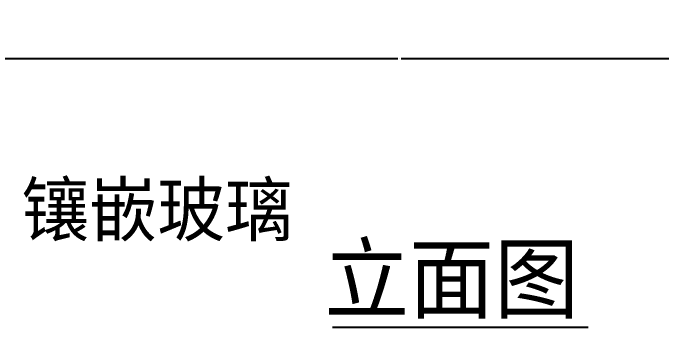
# Model space of a CAD drawing. Header units: metres. Extents: x 0 to 5410, y 0 to 6910.
# Drawn here: x 1912 to 2656, y 2418 to 2778 of the extents above; entities that cross this region are included whole.
import ezdxf

# ---------------------------------------------------------------- set-up
doc = ezdxf.new("R2010")
doc.units = ezdxf.units.M
doc.layers.add('DIM', color=3, linetype='Continuous')
doc.layers.add('TEXT', color=3, linetype='Continuous')
doc.dimstyles.get("Standard").update_dxf_attribs({"dimtxt": 2.5, "dimasz": 2.5, "dimexe": 1.25, "dimexo": 0.625, "dimtad": 1, "dimcen": 2.5, "dimazin": 3, "dimtfac": 1, "dimtmove": 0, "dimatfit": 3})

# ---------------------------------------------------------------- blocks, each defined once
blk = doc.blocks.new('*D5')
for p, q in [((645.52, 2778.25), (645.52, 2725.87)), ((4065.52, 2778.25), (4065.52, 2725.87)), ((645.77, 2725.87), (2353.52, 2725.87)), ((2357.52, 2725.87), (4065.27, 2725.87))]:
    blk.add_line(p, q)
at = {"layer": 'Defpoints'}
for p in [(645.52, 2778.25), (4065.52, 2778.25), (645.52, 2725.87)]:
    blk.add_point(p, dxfattribs=at)
at = {"layer": 'DIM', "insert": (2355.52, 2725.87), "char_height": 1, "attachment_point": 5}
blk.add_mtext('3420', dxfattribs=at)

msp = doc.modelspace()

# ---------------------------------------------------------------- linework, layer by layer
at = {"layer": 'TEXT'}
msp.add_line((2278.39, 2417.83), (2572.27, 2417.83), dxfattribs=at)

# ---------------------------------------------------------------- texts
for s, height, p in [('镶嵌玻璃', 60, (1921.19, 2522.6)), ('立面图', 75, (2269.19, 2435.76))]:
    msp.add_text(s, height=height, dxfattribs=at).set_placement(p)

# ---------------------------------------------------------------- dimensions: what is measured, and where the dimension line sits
at = {"layer": 'DIM'}
dim = msp.add_linear_dim(base=(645.52, 2725.87), p1=(645.52, 2778.25), p2=(4065.52, 2778.25), dimstyle='Standard', dxfattribs=at)
dim.commit()
dim.dimension.update_dxf_attribs({"geometry": '*D5', "text_midpoint": (2355.52, 2725.87)})

doc.saveas('drawing.dxf')
